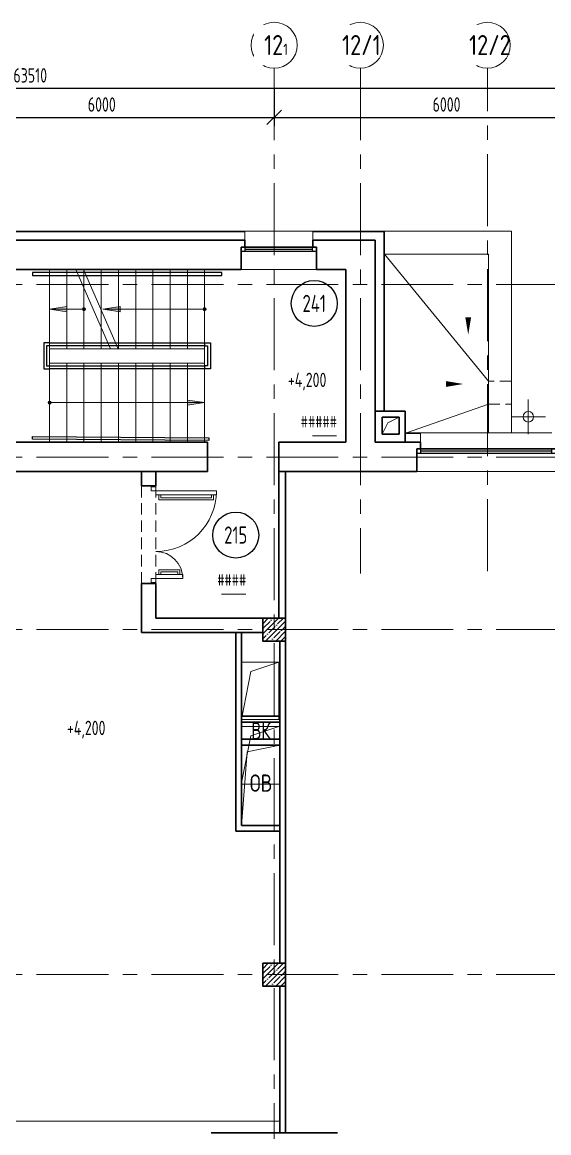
# Model space of a CAD drawing. Header units: millimetres. Extents: x -13407 to 95998, y -2719 to 109387.
# Drawn here: x 25184 to 34350, y 60537 to 79850 of the extents above; entities that cross this region are included whole.
import ezdxf
from ezdxf import colors
from ezdxf.entities.mleader import LeaderData, LeaderLine
from ezdxf.enums import TextEntityAlignment as Align
from ezdxf.math import Vec2, Vec3

# ---------------------------------------------------------------- set-up
doc = ezdxf.new("R2010")
doc.units = ezdxf.units.MM
doc.linetypes.add('CENTER', pattern=[2, 1.25, -0.25, 0.25, -0.25])
doc.linetypes.add('HIDDEN', pattern=[6, 4, -2])
for name, color, linetype, lineweight in [('АР_Двери', 5, 'Continuous', 18), ('АР_Колонны', 5, 'Continuous', 30), ('АР_Колонны Штрих', 250, 'Continuous', 5), ('АР_Лестницы', 250, 'Continuous', 15), ('АР_Лестницы ограждение', 94, 'Continuous', 25), ('АР_Маркер экспликации', 239, 'Continuous', 13), ('АР_Навесной фасад', 5, 'Continuous', 5), ('АР_Номер помещения', 1, 'Continuous', 25), ('АР_Окна', 4, 'Continuous', 0), ('АР_Окна БЛОК', 250, 'Continuous', 13), ('АР_Оси', 193, 'Continuous', 9), ('АР_Оси размеры', 164, 'Continuous', 9), ('АР_Отметки', 250, 'Continuous', 15), ('АР_Перегородки газоблок', 165, 'Continuous', 30), ('АР_Подоконники', 163, 'Continuous', 9), ('АР_Помещения_площадь', 19, 'Continuous', 9), ('АР_Сущ Несущая стена', 202, 'Continuous', 30), ('АР_тонкая линия', 250, 'Continuous', 0), ('перекр 0.3', 181, 'Continuous', 30), ('Эвакуация', 7, 'Continuous', 9)]:
    doc.layers.add(name, color=color, linetype=linetype, lineweight=lineweight)
for name, color, linetype in [('АР_новое окно', 160, 'Continuous'), ('АР_Отверстия', 251, 'Continuous'), ('Козырек', 7, 'Continuous')]:
    doc.layers.add(name, color=color, linetype=linetype)
doc.styles.add('ICOCPEUR', font='isocpeur.ttf')
doc.styles.add('ISOCPEUR', font='isocpeur.ttf', dxfattribs={"width": 0.7})
doc.styles.get("Standard").update_dxf_attribs({"font": 'arial.ttf'})
doc.styles.add('ГОСТ 2.304', font='isocpeur.ttf', dxfattribs={"width": 0.7})
doc.dimstyles.new('СПДС', dxfattribs={"dimscale": 100, "dimtxt": 2.5, "dimasz": 2.5, "dimexe": 1.5, "dimexo": 0, "dimgap": 1, "dimtad": 1, "dimdec": 0, "dimrnd": 1, "dimtxsty": 'ГОСТ 2.304', "dimblk": 'OBLIQUE', "dimcen": 2.5, "dimdle": 1.5, "dimadec": 0, "dimazin": 2, "dimtfac": 0.75, "dimtdec": 0, "dimtmove": 1, "dimatfit": 3, "dimfxl": 1, "dimtolj": 1, "dimarcsym": 1})

# ---------------------------------------------------------------- blocks, each defined once
blk = doc.blocks.new('*U259')
h = blk.add_hatch(color=256)
h.dxf.hatch_style = 1
edge = h.paths.add_edge_path()
edge.add_arc((0, 0), 27.6, 359.64, 719.64)
h = blk.add_hatch(color=256)
h.dxf.hatch_style = 1
h.paths.add_polyline_path([(2398, -44), (2398, 44), (2698, 0)])
blk.add_line((2698, 0), (0, 0))
blk.add_lwpolyline([(2398, 44), (2398, -44), (2698, 0), (2398, 44)])
blk.add_circle((0, 0), 27.6)
blk = doc.blocks.new('*U69')
at = {"layer": 'АР_новое окно', "lineweight": 20}
for p, q in [((0, 2420), (-70, 2420)), ((0, 0), (-70, 0))]:
    blk.add_line(p, q, dxfattribs=at)
at = {"layer": 'АР_новое окно'}
for p, q in [((-70, 2420), (-70, 0)), ((-70, 0), (-70, 2420)), ((0, 2350), (-70, 2350)), ((-35, 2350), (-35, 70)), ((0, 2420), (0, 0)), ((0, 70), (-70, 70))]:
    blk.add_line(p, q, dxfattribs=at)
blk = doc.blocks.new('*U71')
at = {"layer": 'АР_новое окно', "lineweight": 20}
for p, q in [((0, 1310), (-70, 1310)), ((0, 0), (-70, 0))]:
    blk.add_line(p, q, dxfattribs=at)
at = {"layer": 'АР_новое окно'}
for p, q in [((-70, 1310), (-70, 0)), ((-70, 0), (-70, 1310)), ((0, 1240), (-70, 1240)), ((-35, 1240), (-35, 70)), ((0, 1310), (0, 0)), ((0, 70), (-70, 70))]:
    blk.add_line(p, q, dxfattribs=at)
blk = doc.blocks.new('_Oblique')
at = {"color": 0, "linetype": 'ByBlock', "lineweight": -2}
blk.add_line((-0.5, -0.5), (0.5, 0.5), dxfattribs=at)
blk = doc.blocks.new('*D320')
at = {"layer": 'АР_Оси размеры', "color": 0, "lineweight": -2, "ltscale": 100, "transparency": 16777216}
for p, q in [((29570, 78687), (29570, 78044)), ((23570, 78567), (23570, 78044)), ((23420, 78194), (29720, 78194))]:
    blk.add_line(p, q, dxfattribs=at)
at = {"layer": 'АР_Оси размеры', "color": 0, "lineweight": -2, "ltscale": 100, "transparency": 16777216, "xscale": 250, "yscale": 250, "zscale": 250, "rotation": 180}
blk.add_blockref('_Oblique', (23570, 78194), dxfattribs=at)
at = {"layer": 'АР_Оси размеры', "color": 0, "lineweight": -2, "ltscale": 100, "transparency": 16777216, "xscale": 250, "yscale": 250, "zscale": 250}
blk.add_blockref('_Oblique', (29570, 78194), dxfattribs=at)
at = {"layer": 'АР_Оси размеры', "color": 0, "ltscale": 100, "transparency": 16777216, "insert": (26570, 78419), "char_height": 250, "attachment_point": 5, "style": 'ГОСТ 2.304'}
blk.add_mtext('\\A1;6000', dxfattribs=at)
blk = doc.blocks.new('*D321')
at = {"layer": 'АР_Оси размеры', "color": 0, "lineweight": -2, "ltscale": 100, "transparency": 16777216}
for p, q in [((29570, 78655), (29570, 78044)), ((35570, 78730), (35570, 78044)), ((29420, 78194), (35720, 78194))]:
    blk.add_line(p, q, dxfattribs=at)
at = {"layer": 'АР_Оси размеры', "color": 0, "lineweight": -2, "ltscale": 100, "transparency": 16777216, "xscale": 250, "yscale": 250, "zscale": 250, "rotation": 180}
blk.add_blockref('_Oblique', (29570, 78194), dxfattribs=at)
at = {"layer": 'АР_Оси размеры', "color": 0, "lineweight": -2, "ltscale": 100, "transparency": 16777216, "xscale": 250, "yscale": 250, "zscale": 250}
blk.add_blockref('_Oblique', (35570, 78194), dxfattribs=at)
at = {"layer": 'АР_Оси размеры', "color": 0, "ltscale": 100, "transparency": 16777216, "insert": (32570, 78419), "char_height": 250, "attachment_point": 5, "style": 'ГОСТ 2.304'}
blk.add_mtext('\\A1;6000', dxfattribs=at)
blk = doc.blocks.new('*D327')
at = {"layer": 'АР_Оси размеры', "color": 0, "lineweight": -2, "ltscale": 100, "transparency": 16777216}
for p, q in [((-6430, 78700), (-6430, 78850)), ((57080, 78700), (57080, 78850)), ((-6580, 78700), (57230, 78700))]:
    blk.add_line(p, q, dxfattribs=at)
at = {"layer": 'АР_Оси размеры', "color": 0, "lineweight": -2, "ltscale": 100, "transparency": 16777216, "xscale": 250, "yscale": 250, "zscale": 250, "rotation": 180}
blk.add_blockref('_Oblique', (-6430, 78700), dxfattribs=at)
at = {"layer": 'АР_Оси размеры', "color": 0, "lineweight": -2, "ltscale": 100, "transparency": 16777216, "xscale": 250, "yscale": 250, "zscale": 250}
blk.add_blockref('_Oblique', (57080, 78700), dxfattribs=at)
at = {"layer": 'АР_Оси размеры', "color": 0, "ltscale": 100, "transparency": 16777216, "insert": (25325, 78925), "char_height": 250, "attachment_point": 5, "style": 'ГОСТ 2.304'}
blk.add_mtext('\\A1;63510', dxfattribs=at)
blk = doc.blocks.new('*U47')
at = {"layer": 'АР_Номер помещения', "color": 7}
blk.add_circle((-11835, 2305), 400, dxfattribs=at)
at = {"layer": 'АР_Помещения_площадь', "color": 7}
blk.add_line((-11445, 1), (-11867, 1), dxfattribs=at)
at = {"color": 7, "style": 'ISOCPEUR', "width": 0.7, "flags": 1}
blk.add_attdef('КАТЕГОРИЯ', (-499, -2092), '', height=250, dxfattribs=at)
at = {"layer": 'АР_Номер помещения', "color": 7, "style": 'ISOCPEUR', "width": 0.7}
blk.add_attdef('НОМЕР_ПОМЕЩЕНИЯ', text='', height=300, dxfattribs=at).set_placement((-11835, 2305), align=Align.MIDDLE_CENTER)
at = {"layer": 'АР_Помещения_площадь', "color": 7, "lineweight": 30, "width": 0.7, "flags": 104}
blk.add_attdef('ИМЯ_ПОМЕЩЕНИЯ', text='', height=100, dxfattribs=at).set_placement((158, 1217), align=Align.MIDDLE_CENTER)
at = {"layer": 'АР_Помещения_площадь', "color": 7, "style": 'ISOCPEUR', "width": 0.7}
blk.add_attdef('ПЛОЩАДЬ_ПОМЕЩЕНИЯ', text='', height=200, dxfattribs=at).set_placement((-11440, 248), align=Align.MIDDLE_RIGHT)
blk = doc.blocks.new('*U18')
at = {"layer": 'АР_Номер помещения', "color": 7}
blk.add_circle((-18459, 2940), 400, dxfattribs=at)
at = {"layer": 'АР_Помещения_площадь', "color": 7}
blk.add_line((-18282, 1914), (-18705, 1914), dxfattribs=at)
at = {"color": 7, "style": 'ISOCPEUR', "width": 0.7, "flags": 1}
blk.add_attdef('КАТЕГОРИЯ', (-499, -2092), '', height=250, dxfattribs=at)
at = {"layer": 'АР_Номер помещения', "color": 7, "style": 'ISOCPEUR', "width": 0.7}
blk.add_attdef('НОМЕР_ПОМЕЩЕНИЯ', text='', height=300, dxfattribs=at).set_placement((-18459, 2940), align=Align.MIDDLE_CENTER)
at = {"layer": 'АР_Помещения_площадь', "color": 7, "style": 'ISOCPEUR', "width": 0.7}
blk.add_attdef('ПЛОЩАДЬ_ПОМЕЩЕНИЯ', text='', height=200, dxfattribs=at).set_placement((-18277, 2160), align=Align.MIDDLE_RIGHT)
at = {"layer": 'АР_Помещения_площадь', "color": 7, "lineweight": 30, "width": 0.7, "flags": 104}
blk.add_attdef('ИМЯ_ПОМЕЩЕНИЯ', text='', height=100, dxfattribs=at).set_placement((158, 1217), align=Align.MIDDLE_CENTER)
blk = doc.blocks.new('_DotSmall')
at = {"color": 0, "linetype": 'ByBlock', "const_width": 0.5}
blk.add_lwpolyline([(-0.0625, 0, 1), (0.0625, 0, 1)], format="xyb", close=True, dxfattribs=at)
blk = doc.blocks.new('1700-2')
for points in [[(80, 1600), (0, 1600), (0, 1583), (80, 1583), (80, 1600)], [(0, 1583), (80, 1583), (80, 1513), (50, 1513), (50, 1513), (0, 1513), (0, 1583)], [(-386, 1443), (-421, 1443), (-421, 1358), (-50, 1358), (-50, 1443), (-85, 1443)], [(-386, 1443), (-386, 1393), (-85, 1393), (-85, 1443)], [(-970, 57), (-1005, 57), (-1005, 142), (-50, 142), (-50, 57), (-85, 57)], [(-970, 57), (-970, 107), (-85, 107), (-85, 57)], [(0, -83), (80, -83), (80, -13), (50, -13), (50, -13), (0, -13), (0, -83)], [(80, -100), (0, -100), (0, -83), (80, -83), (80, -100)]]:
    blk.add_lwpolyline(points)
for points in [[(-471, 1443), (0, 1443), (0, 1513), (-471, 1513)], [(0, -13), (-1055, -13), (-1055, 57), (0, 57)]]:
    blk.add_lwpolyline(points, close=True)
for centre, radius, start, end in [((0, 1513), 471, 180, 270), ((0, -13), 1055, 90, 180)]:
    blk.add_arc(centre, radius, start, end)
blk = doc.blocks.new('*U258')
h = blk.add_hatch(color=256)
h.dxf.hatch_style = 1
edge = h.paths.add_edge_path()
edge.add_arc((0, 0), 27.6, 359.64, 719.64)
h = blk.add_hatch(color=256)
h.dxf.hatch_style = 1
h.paths.add_polyline_path([(1472, -44), (1472, 44), (1772, 0)])
blk.add_line((1772, 0), (0, 0))
blk.add_lwpolyline([(1472, 44), (1472, -44), (1772, 0), (1472, 44)])
blk.add_circle((0, 0), 27.6)
blk = doc.blocks.new('*U269')
h = blk.add_hatch(color=256)
h.dxf.hatch_style = 1
edge = h.paths.add_edge_path()
edge.add_arc((0, 0), 27.6, 359.64, 719.64)
h = blk.add_hatch(color=256)
h.dxf.hatch_style = 1
h.paths.add_polyline_path([(300, -44), (300, 44), (600, 0)])
blk.add_line((600, 0), (0, 0))
blk.add_lwpolyline([(300, 44), (300, -44), (600, 0), (300, 44)])
blk.add_circle((0, 0), 27.6)

msp = doc.modelspace()

# ---------------------------------------------------------------- hatches: boundary and pattern name
at = {"layer": 'АР_Колонны Штрих', "ltscale": 100}
h = msp.add_hatch(dxfattribs=at)
h.set_pattern_fill('ANSI35', color=256, scale=500)
h.set_pattern_definition([(45, (-927682.16, 109358.67), (-88.388348, 88.388348), []), (45, (-927593.77, 109358.67), (-88.388348, 88.388348), [156.25, -31.25, 0, -31.25])])
h.paths.add_polyline_path([(29769.9, 69487.2), (29369.9, 69487.2), (29369.9, 69087.2), (29769.9, 69087.2)])
h = msp.add_hatch(dxfattribs=at)
h.set_pattern_fill('ANSI35', color=256, scale=500)
h.set_pattern_definition([(45, (-927682.16, 103358.67), (-88.388348, 88.388348), []), (45, (-927593.77, 103358.67), (-88.388348, 88.388348), [156.25, -31.25, 0, -31.25])])
h.paths.add_polyline_path([(29769.9, 63487.2), (29369.9, 63487.2), (29369.9, 63087.2), (29769.9, 63087.2)])

# ---------------------------------------------------------------- linework, layer by layer
at = {"linetype": 'Continuous'}
for points in [[(32946.9, 75045, 0, 0, 0), (32946.9, 74416, 0, 100, 0), (32946.9, 74716, 100, 100, 0)], [(32233.3, 73558.6, 0, 0, 0), (32862.3, 73558.6, 0, 100, 0), (32562.3, 73558.6, 100, 100, 0)]]:
    msp.add_lwpolyline(points, format="xyseb", dxfattribs=at)
at = {"layer": 'АР_Колонны', "ltscale": 100}
for points in [[(29369.9, 69487.2), (29769.9, 69487.2), (29769.9, 69087.2), (29369.9, 69087.2)], [(29369.9, 63487.2), (29769.9, 63487.2), (29769.9, 63087.2), (29369.9, 63087.2)]]:
    msp.add_lwpolyline(points, close=True, dxfattribs=at)
at = {"layer": 'АР_Лестницы', "color": 18, "ltscale": 100, "true_color": 0x000000}
for p, q in [((25959.9, 74172.2), (25959.9, 75547.2)), ((26120.4, 75547.2), (26720.4, 74172.2)), ((26253.3, 75547.2), (26853.3, 74172.2)), ((26259.9, 74172.2), (26259.9, 75547.2)), ((26559.9, 74172.2), (26559.9, 75547.2)), ((26859.9, 74172.2), (26859.9, 75547.2)), ((27159.9, 74172.2), (27159.9, 75547.2)), ((27459.9, 74172.2), (27459.9, 75547.2)), ((27759.9, 74172.2), (27759.9, 75547.2)), ((28059.9, 74172.2), (28059.9, 75547.2)), ((25659.9, 73797.2), (25659.9, 74297.2)), ((28359.9, 73797.2), (28359.9, 74297.2)), ((25659.9, 73922.2), (28359.9, 73922.2)), ((25659.9, 72547.2), (25659.9, 73922.2)), ((25959.9, 72547.2), (25959.9, 73922.2)), ((26259.9, 72547.2), (26259.9, 73922.2)), ((26559.9, 72547.2), (26559.9, 73922.2)), ((26859.9, 72547.2), (26859.9, 73922.2)), ((27159.9, 72547.2), (27159.9, 73922.2)), ((27459.9, 72547.2), (27459.9, 73922.2)), ((27759.9, 72547.2), (27759.9, 73922.2)), ((28059.9, 72547.2), (28059.9, 73922.2)), ((28359.9, 73922.2), (28359.9, 72547.2)), ((28359.9, 72547.2), (28359.9, 73797.2)), ((28359.9, 72547.2), (25659.9, 72547.2))]:
    msp.add_line(p, q, dxfattribs=at)
at = {"layer": 'АР_Лестницы', "ltscale": 100}
msp.add_lwpolyline([(25659.9, 75547.2), (28359.9, 75547.2), (28359.9, 74172.2), (25659.9, 74172.2)], close=True, dxfattribs=at)
at = {"layer": 'АР_Лестницы ограждение', "ltscale": 100}
for points in [[(25361.3, 75447.2), (28659.9, 75447.2), (28659.9, 75496.5), (25361.3, 75496.5)], [(25361.3, 72647.2), (28432.6, 72622.5), (28432.6, 72573.2), (25361.3, 72597.9)]]:
    msp.add_lwpolyline(points, close=True, dxfattribs=at)
for points in [[(25659.9, 74271.8), (25559.6, 74271.8), (25559.6, 73822.9), (25659.9, 73822.9)], [(25659.9, 74222.5), (25609.6, 74222.5), (25609.6, 73872.2), (25664.4, 73872.2)], [(28359.9, 74272.5), (28359.9, 74222.5), (25659.9, 74222.5)], [(25659.9, 74271.8), (28359.9, 74271.8)], [(28359.9, 74271.8), (28460.2, 74271.8), (28460.2, 73822.9), (28359.9, 73822.9)], [(28359.9, 74222.5), (28410.2, 74222.5), (28410.2, 73872.2), (28359.9, 73872.2)], [(28359.9, 73872.9), (28359.9, 73822.9), (25659.9, 73822.9)], [(25659.9, 73872.2), (28359.9, 73872.2)]]:
    msp.add_lwpolyline(points, dxfattribs=at)
at = {"layer": 'АР_Навесной фасад', "ltscale": 100}
for p, q in [((31479.9, 76207.2), (31479.9, 73083.7)), ((31489.9, 76217.2), (31489.9, 73083.7)), ((31847.3, 72707.2), (32114.9, 72707.2)), ((31847.3, 72697.2), (32114.9, 72697.2))]:
    msp.add_line(p, q, dxfattribs=at)
at = {"layer": 'АР_Навесной фасад', "color": 18, "ltscale": 100, "true_color": 0x000000}
for points in [[(23149.9, 76217.2), (31489.9, 76217.2)], [(23159.9, 76207.2), (29059.9, 76207.2)], [(29059.9, 76057.2), (29059.9, 76217.2)], [(30239.9, 76057.2), (30239.9, 76217.2)], [(30239.9, 76207.2), (31479.9, 76207.2)], [(32114.9, 72547.2), (32114.9, 72707.2)], [(32114.9, 72707.2), (34404.9, 72707.2)]]:
    msp.add_lwpolyline(points, dxfattribs=at)
at = {"layer": 'АР_Окна', "lineweight": 15, "ltscale": 100}
msp.add_line((32049.9, 72037.2), (34469.9, 72037.2), dxfattribs=at)
at = {"layer": 'АР_Окна БЛОК', "lineweight": 15, "ltscale": 100}
msp.add_line((28994.9, 75547.2), (30304.9, 75547.2), dxfattribs=at)
at = {"layer": 'АР_Оси', "linetype": 'CENTER', "ltscale": 1000}
for p, q in [((29569.9, 79049.7), (29569.9, 23317.3)), ((31074.9, 79049.7), (31074.9, 70262.1)), ((33284.9, 70303.5), (33284.9, 79048.2)), ((-12563.8, 75287.2), (70614.6, 75287.2)), ((-12563.8, 72287.2), (70614.6, 72287.2)), ((-12563.8, 69287.2), (70614.6, 69287.2)), ((-12563.8, 69287.2), (70614.6, 69287.2)), ((-12563.8, 63287.2), (70614.6, 63287.2))]:
    msp.add_line(p, q, dxfattribs=at)
at = {"layer": 'АР_Оси', "ltscale": 0.5}
for centre in [(29569.9, 79449.7), (31069.9, 79449.7), (33279.9, 79449.7)]:
    msp.add_circle(centre, 400, dxfattribs=at)
at = {"layer": 'АР_Перегородки газоблок', "ltscale": 100}
for p, q in [((31847.3, 73083.7), (31329.9, 73083.7)), ((31847.3, 73083.7), (31847.3, 72547.2)), ((31747.3, 72983.7), (31447.3, 72983.7)), ((31447.3, 72983.7), (31447.3, 72683.7)), ((31747.3, 72983.7), (31747.3, 72683.7)), ((31447.3, 72683.7), (31747.3, 72683.7)), ((27259.9, 71787.2), (27259.9, 72037.2)), ((27259.9, 69237.2), (27259.9, 70087.2)), ((29369.9, 69237.2), (27259.9, 69237.2)), ((28899.9, 69237.2), (28899.9, 65781.2)), ((28999.9, 69237.2), (28999.9, 65881.2)), ((29669.8, 63487.2), (29669.8, 69087.2)), ((29769.9, 69087.2), (29769.9, 63487.2)), ((28999.9, 67779.3), (29669.8, 67779.3)), ((29669.8, 67679.3), (28999.9, 67679.3)), ((29669.8, 67379.3), (28999.9, 67379.3)), ((28999.9, 65881.2), (29669.8, 65881.2)), ((29669.8, 65781.2), (28899.9, 65781.2)), ((29669.9, 63087.2), (29669.9, 60537.2))]:
    msp.add_line(p, q, dxfattribs=at)
for points in [[(27509.9, 71787.2), (27509.9, 72037.2)], [(29649.9, 69487.2), (29649.9, 72037.2)], [(29769.9, 69487.2), (29769.9, 72037.2)], [(27509.9, 71787.2), (27259.9, 71787.2)], [(27509.9, 70087.2), (27259.9, 70087.2)], [(27509.9, 69487.2), (27509.9, 70087.2)], [(29369.9, 69487.2), (27509.9, 69487.2)], [(29669.8, 67279.3), (28999.9, 67279.3)], [(29769.9, 63087.2), (29769.9, 60537.2)]]:
    msp.add_lwpolyline(points, dxfattribs=at)
at = {"layer": 'АР_Подоконники', "ltscale": 100}
msp.add_line((23604.9, 60737.2), (29669.9, 60737.2), dxfattribs=at)
at = {"layer": 'АР_Сущ Несущая стена', "ltscale": 100}
for p, q in [((23309.9, 76057.2), (29059.9, 76057.2)), ((28994.9, 75938.3), (28994.9, 75547.2)), ((28994.9, 75938.3), (29059.9, 75938.3)), ((29059.9, 75938.3), (29059.9, 76057.2)), ((30239.9, 75938.3), (30239.9, 76057.2)), ((30239.9, 75938.3), (30304.9, 75938.3)), ((30304.9, 75938.3), (30304.9, 75547.2)), ((31329.9, 76057.2), (31329.9, 72547.2)), ((23819.9, 75547.2), (28994.9, 75547.2)), ((30304.9, 75547.2), (30819.9, 75547.2)), ((30819.9, 75547.2), (30819.9, 72547.2)), ((23819.9, 72547.2), (28409.9, 72547.2)), ((28409.9, 72547.2), (28409.9, 72037.2)), ((29649.9, 72547.2), (30819.9, 72547.2)), ((29649.9, 72547.2), (29649.9, 72037.2)), ((31329.9, 72547.2), (32114.9, 72547.2)), ((32049.9, 72428.3), (32049.9, 72037.2)), ((32114.9, 72428.3), (32049.9, 72428.3)), ((32114.9, 72428.3), (32114.9, 72547.2)), ((22809.9, 72037.2), (28409.9, 72037.2)), ((29649.9, 72037.2), (32049.9, 72037.2)), ((28474.9, 60537.2), (30674.9, 60537.2))]:
    msp.add_line(p, q, dxfattribs=at)
at = {"layer": 'АР_Сущ Несущая стена', "lineweight": 15, "ltscale": 100}
for p, q in [((28994.9, 75938.3), (30304.9, 75938.3)), ((32114.9, 72428.3), (34469.9, 72428.3))]:
    msp.add_line(p, q, dxfattribs=at)
at = {"layer": 'АР_Сущ Несущая стена', "ltscale": 100}
msp.add_lwpolyline([(30239.9, 76057.2), (31329.9, 76057.2)], dxfattribs=at)
at = {"layer": 'АР_тонкая линия', "ltscale": 100}
for p, q in [((31489.7, 75817.3), (33298.7, 73605.5)), ((33298.7, 73207.7), (31872.3, 72707.3)), ((29101.9, 67160), (29669.8, 67279.3)), ((28999.9, 65881.2), (29101.9, 67160))]:
    msp.add_line(p, q, dxfattribs=at)
at = {"layer": 'АР_тонкая линия', "color": 18, "ltscale": 100, "true_color": 0x000000}
for points in [[(31847.3, 72707.2), (33698.7, 72707.2), (33698.7, 76217.2), (31489.2, 76217.2), (31488.7, 73083.7)], [(31847.3, 72707.2), (33298.7, 72707.2), (33298.7, 75817.2), (31488.9, 75817.3), (31488.5, 73083.7)]]:
    msp.add_lwpolyline(points, dxfattribs=at)
at = {"layer": 'Козырек', "lineweight": 0}
for points in [[(33992.9, 72685), (33992.9, 73287.5)], [(33691.7, 72986.2), (34294.2, 72986.2)]]:
    msp.add_lwpolyline(points, dxfattribs=at)
msp.add_circle((33993.3, 72988.1), 92, dxfattribs=at)
at = {"layer": 'перекр 0.3', "color": 7, "linetype": 'HIDDEN', "lineweight": 5, "ltscale": 50}
for p, q in [((27259.9, 71787.2), (27259.9, 70087.2)), ((27509.9, 71787.2), (27509.9, 70087.2))]:
    msp.add_line(p, q, dxfattribs=at)
msp.add_lwpolyline([(33298.7, 73207.7), (33698.7, 73207.7), (33698.7, 73605.5), (33298.7, 73605.5)], close=True, dxfattribs=at)
at = {"layer": 'Эвакуация', "lineweight": 18}
for p, q in [((31747.3, 72983.7), (31447.3, 72983.7)), ((31447.3, 72983.7), (31447.3, 72683.7)), ((31747.3, 72983.7), (31447.3, 72983.7)), ((31447.3, 72983.7), (31447.3, 72683.7)), ((31447.3, 72683.7), (31547.3, 72883.7)), ((31547.3, 72883.7), (31747.3, 72983.7)), ((31747.3, 72683.7), (31747.3, 72983.7)), ((29649.9, 68722.1), (28999.9, 68722.1)), ((28999.9, 68722.1), (28999.9, 67722.1)), ((29649.9, 68722.1), (28999.9, 68722.1)), ((28999.9, 68722.1), (28999.9, 67722.1)), ((28999.9, 67722.1), (29162.4, 68559.6)), ((29162.4, 68559.6), (29649.9, 68722.1)), ((29649.9, 67722.1), (29649.9, 68722.1)), ((29649.8, 67602.9), (28999.8, 67602.9)), ((29649.8, 67602.9), (28999.8, 67602.9)), ((28999.9, 67722.1), (29649.9, 67722.1)), ((29162.3, 67440.4), (29649.8, 67602.9)), ((28999.8, 66622.9), (29162.3, 67440.4)), ((28999.8, 66602.1), (29649.8, 66602.1))]:
    msp.add_line(p, q, dxfattribs=at)
at = {"layer": 'Эвакуация'}
for p, q in [((31447.3, 72683.7), (31447.3, 72983.7)), ((31447.3, 72983.7), (31747.3, 72983.7)), ((31747.3, 72983.7), (31747.3, 72683.7)), ((31747.3, 72683.7), (31447.3, 72683.7)), ((28999.9, 67722.1), (28999.9, 68722.1)), ((28999.9, 68722.1), (29649.9, 68722.1)), ((29649.9, 68722.1), (29649.9, 67722.1)), ((28999.8, 67602.9), (29649.8, 67602.9)), ((29649.9, 67722.1), (28999.9, 67722.1))]:
    msp.add_line(p, q, dxfattribs=at)

# ---------------------------------------------------------------- block references
at = {"layer": 'АР_Двери', "lineweight": 30, "ltscale": 100, "rotation": 180}
msp.add_blockref('1700-2', (27509.9, 71687.2), dxfattribs=at)
at = {"layer": 'АР_Лестницы', "ltscale": 100, "xscale": -1}
for name, p in [('*U269', (26259.9, 74859.7)), ('*U258', (28359.9, 74859.7))]:
    msp.add_blockref(name, p, dxfattribs=at)
at = {"layer": 'АР_Лестницы', "ltscale": 100}
msp.add_blockref('*U259', (25661.6, 73234.7), dxfattribs=at)
at = {"layer": 'АР_Маркер экспликации'}
ref = msp.add_blockref('*U47', (42101.8, 72654), dxfattribs=at)
ref.add_attrib('НОМЕР_ПОМЕЩЕНИЯ', '241', dxfattribs={"layer": 'АР_Номер помещения', "color": 7, "height": 300, "style": 'ISOCPEUR', "width": 0.7}).set_placement((30266.8, 74959.3), align=Align.MIDDLE_CENTER)
ref.add_attrib('ПЛОЩАДЬ_ПОМЕЩЕНИЯ', '#####', dxfattribs={"layer": 'АР_Помещения_площадь', "color": 7, "height": 200, "style": 'ISOCPEUR', "width": 0.7}).set_placement((30661.6, 72901.5), align=Align.MIDDLE_RIGHT)
ref = msp.add_blockref('*U18', (47360, 67990.6), dxfattribs=at)
ref.add_attrib('НОМЕР_ПОМЕЩЕНИЯ', '215', dxfattribs={"layer": 'АР_Номер помещения', "color": 7, "height": 300, "style": 'ISOCPEUR', "width": 0.7}).set_placement((28901.3, 70931), align=Align.MIDDLE_CENTER)
ref.add_attrib('ПЛОЩАДЬ_ПОМЕЩЕНИЯ', '####', dxfattribs={"layer": 'АР_Помещения_площадь', "color": 7, "height": 200, "style": 'ISOCPEUR', "width": 0.7}).set_placement((29082.6, 70150.9), align=Align.MIDDLE_RIGHT)
at = {"layer": 'АР_новое окно', "xscale": -1, "rotation": 90}
for name, p in [('*U71', (30304.9, 75868.3)), ('*U69', (34469.9, 72358.3))]:
    msp.add_blockref(name, p, dxfattribs=at)

# ---------------------------------------------------------------- texts
at = {"layer": 'АР_Отверстия', "ltscale": 100, "char_height": 300, "attachment_point": 5, "line_spacing_factor": 0.7, "style": 'ICOCPEUR'}
for s, insert in [('\\A1;{\\W0.7;ВК}', (29339.6, 67526.7)), ('\\A1;{\\W0.8;ОВ}', (29340.8, 66617.6))]:
    msp.add_mtext(s, dxfattribs=dict(at, insert=insert))

# ---------------------------------------------------------------- dimensions: what is measured, and where the dimension line sits
at = {"layer": 'АР_Оси размеры', "ltscale": 100}
for base, p1, p2, picture, middle in [((29569.9, 78194.3), (23569.9, 78567.1), (29569.9, 78686.6), '*D320', (26569.9, 78419.3)), ((35569.9, 78194.3), (29569.9, 78655.5), (35569.9, 78730), '*D321', (32569.9, 78419.3))]:
    dim = msp.add_linear_dim(base=base, p1=p1, p2=p2, dimstyle='СПДС', dxfattribs=at)
    dim.commit()
    dim.dimension.update_dxf_attribs({"geometry": picture, "text_midpoint": middle})

# ---------------------------------------------------------------- leaders
at = {"layer": 'АР_Отметки'}
ml = msp.add_multileader_mtext('Standard', dxfattribs=at)
ml.set_content('+4,200', color=256, style='ISOCPEUR')
ml.set_leader_properties(color=256, linetype='Continuous', lineweight=-1)
ml.set_arrow_properties(name='DOTSMALL')
ml.build(insert=Vec2(0, 0))
ml.multileader.update_dxf_attribs({"has_text_frame": 1, "text_left_attachment_type": 4, "text_right_attachment_type": 4, "dogleg_length": 100, "arrow_head_size": 180})
ctx = ml.context
ctx.base_point, ctx.char_height, ctx.arrow_head_size, ctx.landing_gap_size, ctx.plane_origin = Vec3(29759, 73421.5), 250, 180, 50, Vec3(29677.6, 72154)
ctx.left_attachment, ctx.right_attachment = 4, 4
notes = []
notes.append((ctx, [(0, (0, 0, 0), (0, 0), (1, 0), 1, [])]))
ctx.mtext.insert, ctx.mtext.width, ctx.mtext.line_spacing_style, ctx.mtext.flow_direction = Vec3(29809, 73754.8), 852.697, 2, 5
ml = msp.add_multileader_mtext('Standard', dxfattribs=at)
ml.set_content('+2,100', color=256, style='ISOCPEUR')
ml.set_leader_properties(color=256, linetype='Continuous', lineweight=-1)
ml.set_arrow_properties(name='DOTSMALL')
ml.build(insert=Vec2(0, 0))
ml.multileader.update_dxf_attribs({"has_text_frame": 1, "text_left_attachment_type": 4, "text_right_attachment_type": 4, "dogleg_length": 100, "arrow_head_size": 180})
ctx = ml.context
ctx.base_point, ctx.char_height, ctx.arrow_head_size, ctx.landing_gap_size, ctx.plane_origin = Vec3(55581.7, 70947), 250, 180, 50, Vec3(49822.1, 65161.6)
ctx.left_attachment, ctx.right_attachment = 4, 4
notes.append((ctx, [(0, (0, 0, 0), (0, 0), (1, 0), 1, [])]))
ctx.mtext.insert, ctx.mtext.width, ctx.mtext.line_spacing_style, ctx.mtext.flow_direction = Vec3(55631.7, 71280.3), 852.697, 2, 5
ml = msp.add_multileader_mtext('Standard', dxfattribs=at)
ml.set_content('Л.5', color=256, style='ISOCPEUR')
ml.set_leader_properties(color=256, linetype='Continuous', lineweight=-1)
ml.set_arrow_properties(name='DOTSMALL')
ml.build(insert=Vec2(0, 0))
ml.multileader.update_dxf_attribs({"has_text_frame": 1, "text_left_attachment_type": 4, "text_right_attachment_type": 4, "dogleg_length": 100, "arrow_head_size": 180})
ctx = ml.context
ctx.base_point, ctx.char_height, ctx.arrow_head_size, ctx.landing_gap_size, ctx.plane_origin = Vec3(54054.2, 70700.7), 250, 180, 50, Vec3(79808.7, 56971.3)
ctx.left_attachment, ctx.right_attachment = 4, 4
notes.append((ctx, [(0, (0, 0, 0), (0, 0), (1, 0), 1, [])]))
ctx.mtext.insert, ctx.mtext.width, ctx.mtext.line_spacing_style, ctx.mtext.flow_direction = Vec3(54104.2, 71034), 852.697, 2, 5
ml = msp.add_multileader_mtext('Standard', dxfattribs=at)
ml.set_content('+4,200', color=256, style='ISOCPEUR')
ml.set_leader_properties(color=256, linetype='Continuous', lineweight=-1)
ml.set_arrow_properties(name='DOTSMALL')
ml.build(insert=Vec2(0, 0))
ml.multileader.update_dxf_attribs({"has_text_frame": 1, "text_left_attachment_type": 4, "text_right_attachment_type": 4, "dogleg_length": 100, "arrow_head_size": 180})
ctx = ml.context
ctx.base_point, ctx.char_height, ctx.arrow_head_size, ctx.landing_gap_size, ctx.plane_origin = Vec3(25913.8, 67369.3), 250, 180, 50, Vec3(25832.4, 66101.8)
ctx.left_attachment, ctx.right_attachment = 4, 4
notes.append((ctx, [(0, (0, 0, 0), (0, 0), (1, 0), 1, [])]))
ctx.mtext.insert, ctx.mtext.width, ctx.mtext.line_spacing_style, ctx.mtext.flow_direction = Vec3(25963.8, 67702.7), 852.697, 2, 5
ml = msp.add_multileader_mtext('Standard', dxfattribs=at)
ml.set_content('+4,200', color=256, style='ISOCPEUR')
ml.set_leader_properties(color=256, linetype='Continuous', lineweight=-1)
ml.set_arrow_properties(name='DOTSMALL')
ml.build(insert=Vec2(0, 0))
ml.multileader.update_dxf_attribs({"has_text_frame": 1, "text_left_attachment_type": 4, "text_right_attachment_type": 4, "dogleg_length": 100, "arrow_head_size": 180})
ctx = ml.context
ctx.base_point, ctx.char_height, ctx.arrow_head_size, ctx.landing_gap_size, ctx.plane_origin = Vec3(55040.2, 64919.7), 250, 180, 50, Vec3(54958.8, 63652.1)
ctx.left_attachment, ctx.right_attachment = 4, 4
notes.append((ctx, [(0, (0, 0, 0), (0, 0), (1, 0), 1, [])]))
ctx.mtext.insert, ctx.mtext.width, ctx.mtext.line_spacing_style, ctx.mtext.flow_direction = Vec3(55090.2, 65253), 852.697, 2, 5
for ctx, leaders in notes:
    for number, flags, end, landing, length, lines in leaders:
        leader = LeaderData()
        leader.index, (leader.has_last_leader_line, leader.has_dogleg_vector, leader.attachment_direction) = number, flags
        leader.last_leader_point, leader.dogleg_vector, leader.dogleg_length = Vec3(end), Vec3(landing), length
        for number, points, colour, breaks in lines:
            line = LeaderLine()
            line.index, line.vertices, line.color, line.breaks = number, Vec3.list(points), colors.encode_raw_color(colour), breaks
            leader.lines.append(line)
        ctx.leaders.append(leader)

# ---------------------------------------------------------------- next in the draw order: texts
at = {"layer": 'АР_Оси', "char_height": 350, "width": 123.867, "attachment_point": 1, "line_spacing_factor": 1.149209, "style": 'ГОСТ 2.304', "bg_fill": 2}
for s, insert in [('{\\W0.8;12\\H0.57143x;1}', (29395.8, 79627.4)), ('{\\W0.8;12/1}', (30752.2, 79627.4)), ('{\\W0.8;12/2}', (32962.2, 79627.4))]:
    msp.add_mtext(s, dxfattribs=dict(at, insert=insert))

# ---------------------------------------------------------------- next in the draw order: dimensions: what is measured, and where the dimension line sits
at = {"layer": 'АР_Оси размеры', "ltscale": 100}
dim = msp.add_linear_dim(base=(57079.9, 78699.7), p1=(-6430.1, 78699.7), p2=(57079.9, 78699.7), dimstyle='СПДС', dxfattribs=at)
dim.commit()
dim.dimension.update_dxf_attribs({"geometry": '*D327', "text_midpoint": (25324.9, 78924.7)})

doc.saveas('drawing.dxf')
